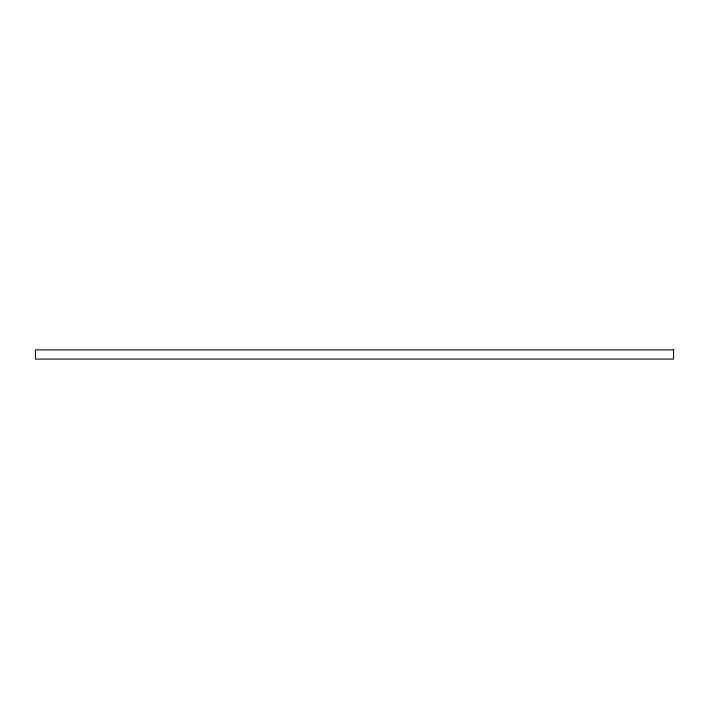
<?xml version="1.0" encoding="UTF-8"?>
<svg xmlns="http://www.w3.org/2000/svg" width="709" height="709" viewBox="0 0 709 709"><rect width="100%" height="100%" fill="white"/><g stroke="black" fill="none" stroke-linecap="round" stroke-linejoin="round"><path stroke-width="1.06" d="M673.55 349.909L35.45 349.909L35.45 359.091L673.55 359.091L673.55 349.909"/></g></svg>
